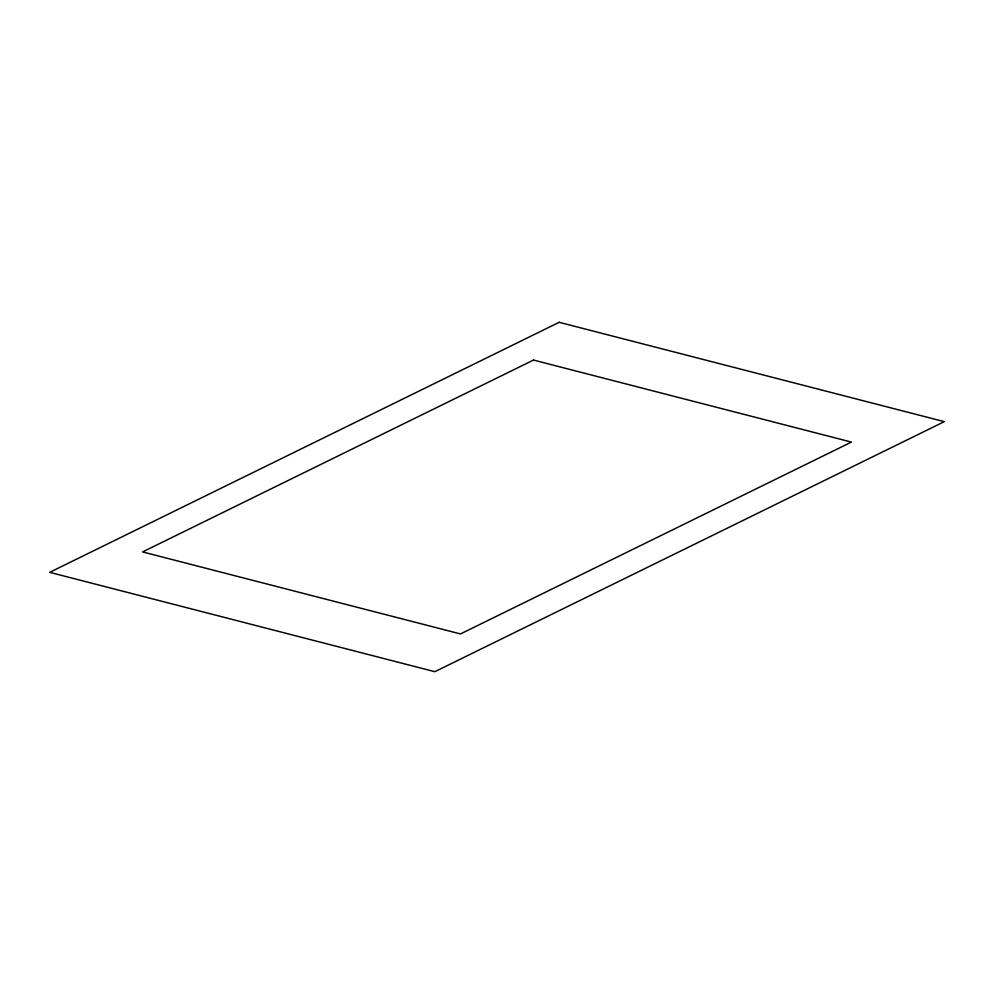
<?xml version="1.0" encoding="UTF-8"?>
<svg xmlns="http://www.w3.org/2000/svg" width="994" height="994" viewBox="0 0 994 994"><rect width="100%" height="100%" fill="white"/><g stroke="black" fill="none" stroke-linecap="round" stroke-linejoin="round"><path stroke-width="1.49" d="M559.162 322.304L49.7 572.345L434.838 671.696L944.3 421.655L559.162 322.304M533.505 360.064L142.577 551.918L460.495 633.936L851.423 442.082L533.505 360.064"/></g></svg>
